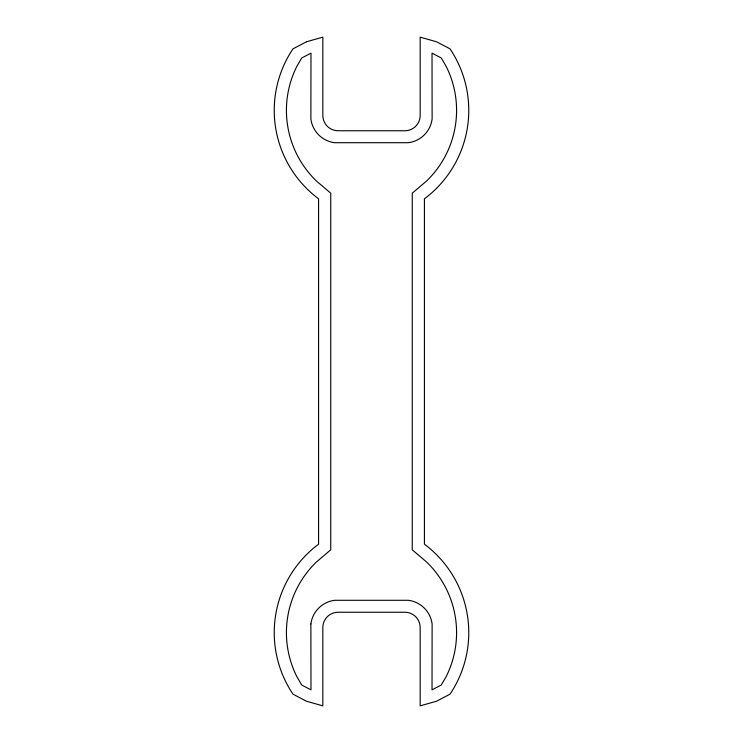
<?xml version="1.0" encoding="UTF-8"?>
<svg xmlns="http://www.w3.org/2000/svg" width="743" height="743" viewBox="0 0 743 743"><rect width="100%" height="100%" fill="white"/><g stroke="black" fill="none" stroke-linecap="round" stroke-linejoin="round"><path stroke-width="1.11" d="M310.88 623.944L310.983 689.857L301.732 685.018L296.847 676.641A98.16 98.16 0 0 1 316.397 562.014L330.746 549.82L330.746 193.18L316.397 180.986A98.16 98.16 0 0 1 296.847 66.359L301.732 57.982L310.983 53.143L310.88 119.056A27.463 27.463 0 0 0 334.526 142.702L408.474 142.702A27.463 27.463 0 0 0 432.12 119.056L432.017 53.143L441.268 57.982L446.153 66.359A98.16 98.16 0 0 1 426.603 180.986L412.254 193.18L412.254 549.82L426.603 562.014A98.16 98.16 0 0 1 446.153 676.641L441.268 685.018L432.017 689.857L432.12 623.944A27.463 27.463 0 0 0 408.474 600.298L334.526 600.298A27.463 27.463 0 0 0 310.88 623.944M306.46 41.775L292.993 48.824A110.354 110.354 0 0 0 318.58 198.808L318.58 544.192A110.354 110.354 0 0 0 292.993 694.176L306.46 701.225L322.834 705.85L322.834 627.529A15.269 15.269 0 0 1 338.111 612.251L404.889 612.251A15.269 15.269 0 0 1 420.166 627.529L420.166 705.85L436.54 701.225L450.007 694.176A110.354 110.354 0 0 0 424.42 544.192L424.42 198.808A110.354 110.354 0 0 0 450.007 48.824L436.54 41.775L420.166 37.15L420.166 115.471A15.269 15.269 0 0 1 404.889 130.749L338.111 130.749A15.269 15.269 0 0 1 322.834 115.471L322.834 37.15L306.46 41.775"/></g></svg>
